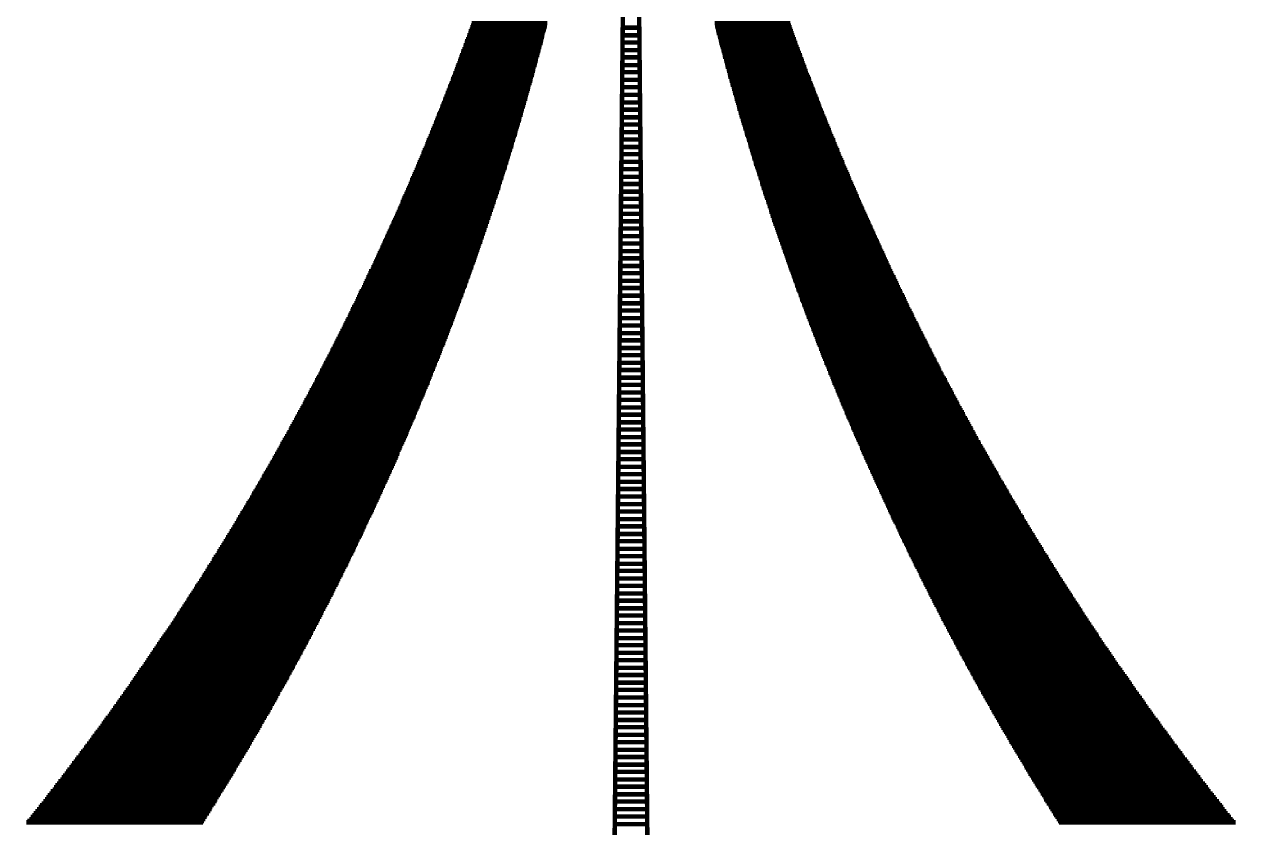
# Model space of a CAD drawing. Extents: x 489 to 720, y 1028 to 1176.
# Drawn here: x 552.841 to 555.904, y 1091.482 to 1093.509 of the extents above; entities that cross this region are included whole.
import ezdxf

# ---------------------------------------------------------------- set-up
doc = ezdxf.new("R2010")
doc.units = 0
doc.header["$MEASUREMENT"] = 0
doc.layers.add('1202', color=7, linetype='Continuous')

msp = doc.modelspace()

# ---------------------------------------------------------------- linework, layer by layer
at = {"layer": '1202', "color": 7, "linetype": 'Continuous', "ltscale": 0.045455, "const_width": 0.0112}
for points in [[(554.172, 1075.5218), (554.372, 1095.5332)], [(554.5732, 1075.5218), (554.3732, 1095.5332)], [(553.9709, 1093.5116), (554.1618, 1093.5116)], [(554.5834, 1093.5116), (554.7743, 1093.5116)], [(553.9595, 1093.4809), (554.1538, 1093.4809)], [(553.9618, 1093.4866), (554.155, 1093.4866)], [(553.9629, 1093.4912), (554.1561, 1093.4912)], [(553.9652, 1093.4957), (554.1584, 1093.4957)], [(553.9675, 1093.5014), (554.1595, 1093.5014)], [(553.9686, 1093.5059), (554.1607, 1093.5059)], [(554.3516, 1093.5003), (554.3936, 1093.5003)], [(554.3516, 1093.4809), (554.3936, 1093.4809)], [(554.5845, 1093.5059), (554.7766, 1093.5059)], [(554.5857, 1093.5014), (554.7777, 1093.5014)], [(554.5868, 1093.4957), (554.78, 1093.4957)], [(554.5879, 1093.4912), (554.7811, 1093.4912)], [(554.5891, 1093.4866), (554.7834, 1093.4866)], [(554.5913, 1093.4809), (554.7845, 1093.4809)], [(553.9493, 1093.4514), (554.1459, 1093.4514)], [(553.9504, 1093.4559), (554.147, 1093.4559)], [(553.9527, 1093.4616), (554.1493, 1093.4616)], [(553.9538, 1093.4662), (554.1504, 1093.4662)], [(553.9561, 1093.4707), (554.1516, 1093.4707)], [(553.9584, 1093.4764), (554.1527, 1093.4764)], [(554.3516, 1093.4628), (554.3936, 1093.4628)], [(554.5925, 1093.4764), (554.7868, 1093.4764)], [(554.5936, 1093.4707), (554.7891, 1093.4707)], [(554.5947, 1093.4662), (554.7902, 1093.4662)], [(554.5959, 1093.4616), (554.7925, 1093.4616)], [(554.597, 1093.4559), (554.7936, 1093.4559)], [(554.5993, 1093.4514), (554.7959, 1093.4514)], [(553.9379, 1093.4207), (554.1379, 1093.4207)], [(553.9391, 1093.4264), (554.1391, 1093.4264)], [(553.9413, 1093.4309), (554.1413, 1093.4309)], [(553.9436, 1093.4366), (554.1425, 1093.4366)], [(553.9447, 1093.4412), (554.1436, 1093.4412)], [(553.947, 1093.4457), (554.1447, 1093.4457)], [(554.3504, 1093.4253), (554.3936, 1093.4253)], [(554.3516, 1093.4434), (554.3936, 1093.4434)], [(554.6004, 1093.4457), (554.7982, 1093.4457)], [(554.6016, 1093.4412), (554.7993, 1093.4412)], [(554.6027, 1093.4366), (554.8016, 1093.4366)], [(554.6038, 1093.4309), (554.8038, 1093.4309)], [(554.605, 1093.4264), (554.805, 1093.4264)], [(554.6072, 1093.4207), (554.8072, 1093.4207)], [(553.9266, 1093.3912), (554.13, 1093.3912)], [(553.9288, 1093.3957), (554.1311, 1093.3957)], [(553.93, 1093.4014), (554.1322, 1093.4014)], [(553.9322, 1093.4059), (554.1345, 1093.4059)], [(553.9345, 1093.4105), (554.1357, 1093.4105)], [(553.9357, 1093.4162), (554.1368, 1093.4162)], [(554.3504, 1093.4059), (554.3947, 1093.4059)], [(554.6084, 1093.4162), (554.8095, 1093.4162)], [(554.6095, 1093.4105), (554.8107, 1093.4105)], [(554.6107, 1093.4059), (554.8129, 1093.4059)], [(554.6118, 1093.4014), (554.8152, 1093.4014)], [(554.6141, 1093.3957), (554.8163, 1093.3957)], [(554.6152, 1093.3912), (554.8186, 1093.3912)], [(553.9152, 1093.3605), (554.122, 1093.3605)], [(553.9175, 1093.3662), (554.1232, 1093.3662)], [(553.9186, 1093.3707), (554.1243, 1093.3707)], [(553.9209, 1093.3764), (554.1254, 1093.3764)], [(553.9232, 1093.3809), (554.1277, 1093.3809)], [(553.9243, 1093.3855), (554.1288, 1093.3855)], [(554.3504, 1093.3878), (554.3947, 1093.3878)], [(554.3504, 1093.3684), (554.3947, 1093.3684)], [(554.6163, 1093.3855), (554.8197, 1093.3855)], [(554.6175, 1093.3809), (554.822, 1093.3809)], [(554.6186, 1093.3764), (554.8243, 1093.3764)], [(554.6209, 1093.3707), (554.8266, 1093.3707)], [(554.622, 1093.3662), (554.8277, 1093.3662)], [(554.6232, 1093.3605), (554.83, 1093.3605)], [(553.9038, 1093.3309), (554.1129, 1093.3309)], [(553.905, 1093.3355), (554.1141, 1093.3355)], [(553.9072, 1093.3412), (554.1163, 1093.3412)], [(553.9095, 1093.3457), (554.1175, 1093.3457)], [(553.9107, 1093.3514), (554.1186, 1093.3514)], [(553.9129, 1093.3559), (554.1197, 1093.3559)], [(554.3504, 1093.3503), (554.3947, 1093.3503)], [(554.3504, 1093.3309), (554.3947, 1093.3309)], [(554.6243, 1093.3559), (554.8322, 1093.3559)], [(554.6266, 1093.3514), (554.8334, 1093.3514)], [(554.6277, 1093.3457), (554.8357, 1093.3457)], [(554.6288, 1093.3412), (554.8379, 1093.3412)], [(554.63, 1093.3355), (554.8391, 1093.3355)], [(554.6322, 1093.3309), (554.8413, 1093.3309)], [(553.8913, 1093.3014), (554.105, 1093.3014)], [(553.8936, 1093.3059), (554.1061, 1093.3059)], [(553.8959, 1093.3105), (554.1072, 1093.3105)], [(553.8982, 1093.3162), (554.1084, 1093.3162)], [(553.8993, 1093.3207), (554.1107, 1093.3207)], [(553.9016, 1093.3264), (554.1118, 1093.3264)], [(554.3493, 1093.3116), (554.3947, 1093.3116)], [(554.6334, 1093.3264), (554.8436, 1093.3264)], [(554.6345, 1093.3207), (554.8459, 1093.3207)], [(554.6357, 1093.3162), (554.847, 1093.3162)], [(554.6379, 1093.3105), (554.8493, 1093.3105)], [(554.6391, 1093.3059), (554.8516, 1093.3059)], [(554.6402, 1093.3014), (554.8527, 1093.3014)], [(553.88, 1093.2707), (554.0959, 1093.2707)], [(553.8822, 1093.2764), (554.097, 1093.2764)], [(553.8834, 1093.2809), (554.0993, 1093.2809)], [(553.8857, 1093.2855), (554.1004, 1093.2855)], [(553.8879, 1093.2912), (554.1016, 1093.2912)], [(553.8902, 1093.2957), (554.1027, 1093.2957)], [(554.3493, 1093.2934), (554.3959, 1093.2934)], [(554.3493, 1093.2741), (554.3959, 1093.2741)], [(554.6413, 1093.2957), (554.855, 1093.2957)], [(554.6436, 1093.2912), (554.8572, 1093.2912)], [(554.6447, 1093.2855), (554.8595, 1093.2855)], [(554.6459, 1093.2809), (554.8607, 1093.2809)], [(554.647, 1093.2764), (554.8629, 1093.2764)], [(554.6493, 1093.2707), (554.8652, 1093.2707)], [(553.8675, 1093.2412), (554.0868, 1093.2412)], [(553.8697, 1093.2457), (554.0879, 1093.2457)], [(553.872, 1093.2514), (554.0902, 1093.2514)], [(553.8743, 1093.2559), (554.0913, 1093.2559)], [(553.8754, 1093.2605), (554.0925, 1093.2605)], [(553.8777, 1093.2662), (554.0947, 1093.2662)], [(554.3493, 1093.2559), (554.3959, 1093.2559)], [(554.3493, 1093.2366), (554.3959, 1093.2366)], [(554.6504, 1093.2662), (554.8675, 1093.2662)], [(554.6516, 1093.2605), (554.8686, 1093.2605)], [(554.6538, 1093.2559), (554.8709, 1093.2559)], [(554.655, 1093.2514), (554.8732, 1093.2514)], [(554.6561, 1093.2457), (554.8754, 1093.2457)], [(554.6584, 1093.2412), (554.8777, 1093.2412)], [(553.8538, 1093.2059), (554.0766, 1093.2059)], [(553.855, 1093.2105), (554.0777, 1093.2105)], [(553.8572, 1093.2162), (554.08, 1093.2162)], [(553.8595, 1093.2207), (554.0811, 1093.2207)], [(553.8618, 1093.2264), (554.0822, 1093.2264)], [(553.8641, 1093.2309), (554.0845, 1093.2309)], [(553.8652, 1093.2355), (554.0857, 1093.2355)], [(554.3493, 1093.2184), (554.3959, 1093.2184)], [(554.6595, 1093.2355), (554.8788, 1093.2355)], [(554.6607, 1093.2309), (554.8811, 1093.2309)], [(554.6629, 1093.2264), (554.8834, 1093.2264)], [(554.6641, 1093.2207), (554.8857, 1093.2207)], [(554.6652, 1093.2162), (554.8879, 1093.2162)], [(554.6675, 1093.2105), (554.8891, 1093.2105)], [(554.6686, 1093.2059), (554.8913, 1093.2059)], [(553.8413, 1093.1753), (554.0675, 1093.1753)], [(553.8436, 1093.1809), (554.0686, 1093.1809)], [(553.8447, 1093.1855), (554.0697, 1093.1855)], [(553.847, 1093.1912), (554.072, 1093.1912)], [(553.8493, 1093.1957), (554.0732, 1093.1957)], [(553.8516, 1093.2003), (554.0754, 1093.2003)], [(554.3482, 1093.1991), (554.3959, 1093.1991)], [(554.3482, 1093.1809), (554.3959, 1093.1809)], [(554.6697, 1093.2003), (554.8936, 1093.2003)], [(554.672, 1093.1957), (554.8959, 1093.1957)], [(554.6732, 1093.1912), (554.8982, 1093.1912)], [(554.6743, 1093.1855), (554.8993, 1093.1855)], [(554.6766, 1093.1809), (554.9016, 1093.1809)], [(554.6777, 1093.1753), (554.9038, 1093.1753)], [(553.8288, 1093.1457), (554.0584, 1093.1457)], [(553.83, 1093.1503), (554.0595, 1093.1503)], [(553.8322, 1093.1559), (554.0607, 1093.1559)], [(553.8345, 1093.1605), (554.0629, 1093.1605)], [(553.8368, 1093.1662), (554.0641, 1093.1662)], [(553.8391, 1093.1707), (554.0652, 1093.1707)], [(554.3482, 1093.1616), (554.397, 1093.1616)], [(554.6788, 1093.1707), (554.9061, 1093.1707)], [(554.6811, 1093.1662), (554.9084, 1093.1662)], [(554.6822, 1093.1605), (554.9107, 1093.1605)], [(554.6834, 1093.1559), (554.9118, 1093.1559)], [(554.6857, 1093.1503), (554.9141, 1093.1503)], [(554.6868, 1093.1457), (554.9163, 1093.1457)], [(553.8152, 1093.1162), (554.0482, 1093.1162)], [(553.8175, 1093.1207), (554.0504, 1093.1207)], [(553.8197, 1093.1253), (554.0516, 1093.1253)], [(553.822, 1093.1309), (554.0527, 1093.1309)], [(553.8243, 1093.1355), (554.055, 1093.1355)], [(553.8266, 1093.1412), (554.0561, 1093.1412)], [(554.3482, 1093.1434), (554.397, 1093.1434)], [(554.3482, 1093.1241), (554.397, 1093.1241)], [(554.6891, 1093.1412), (554.9186, 1093.1412)], [(554.6902, 1093.1355), (554.9209, 1093.1355)], [(554.6913, 1093.1309), (554.9232, 1093.1309)], [(554.6936, 1093.1253), (554.9254, 1093.1253)], [(554.6947, 1093.1207), (554.9266, 1093.1207)], [(554.697, 1093.1162), (554.9288, 1093.1162)], [(553.8027, 1093.0855), (554.0391, 1093.0855)], [(553.805, 1093.0912), (554.0402, 1093.0912)], [(553.8072, 1093.0957), (554.0425, 1093.0957)], [(553.8095, 1093.1003), (554.0436, 1093.1003)], [(553.8118, 1093.1059), (554.0447, 1093.1059)], [(553.8141, 1093.1105), (554.047, 1093.1105)], [(554.347, 1093.0866), (554.397, 1093.0866)], [(554.3482, 1093.1059), (554.397, 1093.1059)], [(554.6982, 1093.1105), (554.9311, 1093.1105)], [(554.6993, 1093.1059), (554.9334, 1093.1059)], [(554.7016, 1093.1003), (554.9357, 1093.1003)], [(554.7027, 1093.0957), (554.9379, 1093.0957)], [(554.705, 1093.0912), (554.9402, 1093.0912)], [(554.7061, 1093.0855), (554.9425, 1093.0855)], [(553.7902, 1093.0559), (554.0288, 1093.0559)], [(553.7913, 1093.0605), (554.0311, 1093.0605)], [(553.7936, 1093.0662), (554.0322, 1093.0662)], [(553.7959, 1093.0707), (554.0334, 1093.0707)], [(553.7982, 1093.0753), (554.0357, 1093.0753)], [(553.8004, 1093.0809), (554.0368, 1093.0809)], [(554.347, 1093.0684), (554.397, 1093.0684)], [(554.7072, 1093.0809), (554.9447, 1093.0809)], [(554.7095, 1093.0753), (554.947, 1093.0753)], [(554.7107, 1093.0707), (554.9482, 1093.0707)], [(554.7129, 1093.0662), (554.9504, 1093.0662)], [(554.7141, 1093.0605), (554.9527, 1093.0605)], [(554.7163, 1093.0559), (554.955, 1093.0559)], [(553.7766, 1093.0253), (554.0186, 1093.0253)], [(553.7788, 1093.0309), (554.0209, 1093.0309)], [(553.7811, 1093.0355), (554.022, 1093.0355)], [(553.7834, 1093.0412), (554.0243, 1093.0412)], [(553.7857, 1093.0457), (554.0254, 1093.0457)], [(553.7879, 1093.0503), (554.0277, 1093.0503)], [(554.347, 1093.0491), (554.3982, 1093.0491)], [(554.347, 1093.0309), (554.3982, 1093.0309)], [(554.7175, 1093.0503), (554.9572, 1093.0503)], [(554.7197, 1093.0457), (554.9595, 1093.0457)], [(554.7209, 1093.0412), (554.9618, 1093.0412)], [(554.722, 1093.0355), (554.9641, 1093.0355)], [(554.7243, 1093.0309), (554.9663, 1093.0309)], [(554.7254, 1093.0253), (554.9686, 1093.0253)], [(553.7629, 1092.9957), (554.0084, 1092.9957)], [(553.7652, 1093.0003), (554.0107, 1093.0003)], [(553.7675, 1093.0059), (554.0118, 1093.0059)], [(553.7697, 1093.0105), (554.0141, 1093.0105)], [(553.772, 1093.015), (554.0152, 1093.015)], [(553.7743, 1093.0207), (554.0175, 1093.0207)], [(554.347, 1093.0116), (554.3982, 1093.0116)], [(554.347, 1092.9934), (554.3982, 1092.9934)], [(554.7277, 1093.0207), (554.9709, 1093.0207)], [(554.7288, 1093.015), (554.9732, 1093.015)], [(554.7311, 1093.0105), (554.9754, 1093.0105)], [(554.7322, 1093.0059), (554.9777, 1093.0059)], [(554.7345, 1093.0003), (554.98, 1093.0003)], [(554.7357, 1092.9957), (554.9822, 1092.9957)], [(553.747, 1092.9605), (553.997, 1092.9605)], [(553.7493, 1092.965), (553.9982, 1092.965)], [(553.7516, 1092.9707), (554.0004, 1092.9707)], [(553.7538, 1092.9753), (554.0016, 1092.9753)], [(553.7561, 1092.9809), (554.0038, 1092.9809)], [(553.7584, 1092.9855), (554.005, 1092.9855)], [(553.7607, 1092.99), (554.0072, 1092.99)], [(554.3459, 1092.9741), (554.3982, 1092.9741)], [(554.7379, 1092.99), (554.9845, 1092.99)], [(554.7391, 1092.9855), (554.9868, 1092.9855)], [(554.7413, 1092.9809), (554.9891, 1092.9809)], [(554.7425, 1092.9753), (554.9913, 1092.9753)], [(554.7447, 1092.9707), (554.9936, 1092.9707)], [(554.7459, 1092.965), (554.9959, 1092.965)], [(554.7482, 1092.9605), (554.9982, 1092.9605)], [(553.7334, 1092.9309), (553.9868, 1092.9309)], [(553.7357, 1092.9355), (553.9879, 1092.9355)], [(553.7379, 1092.94), (553.9902, 1092.94)], [(553.7402, 1092.9457), (553.9913, 1092.9457)], [(553.7425, 1092.9503), (553.9936, 1092.9503)], [(553.7447, 1092.9559), (553.9947, 1092.9559)], [(554.3459, 1092.9559), (554.3982, 1092.9559)], [(554.3459, 1092.9366), (554.3993, 1092.9366)], [(554.7493, 1092.9559), (555.0004, 1092.9559)], [(554.7516, 1092.9503), (555.0027, 1092.9503)], [(554.7527, 1092.9457), (555.005, 1092.9457)], [(554.755, 1092.94), (555.0072, 1092.94)], [(554.7561, 1092.9355), (555.0095, 1092.9355)], [(554.7584, 1092.9309), (555.0118, 1092.9309)], [(553.7197, 1092.9003), (553.9754, 1092.9003)], [(553.722, 1092.9059), (553.9777, 1092.9059)], [(553.7243, 1092.9105), (553.98, 1092.9105)], [(553.7266, 1092.915), (553.9811, 1092.915)], [(553.7288, 1092.9207), (553.9834, 1092.9207)], [(553.7311, 1092.9253), (553.9845, 1092.9253)], [(554.3459, 1092.9184), (554.3993, 1092.9184)], [(554.3459, 1092.8991), (554.3993, 1092.8991)], [(554.7607, 1092.9253), (555.0141, 1092.9253)], [(554.7618, 1092.9207), (555.0163, 1092.9207)], [(554.7641, 1092.915), (555.0186, 1092.915)], [(554.7652, 1092.9105), (555.0209, 1092.9105)], [(554.7675, 1092.9059), (555.0232, 1092.9059)], [(554.7686, 1092.9003), (555.0254, 1092.9003)], [(553.705, 1092.8707), (553.9652, 1092.8707)], [(553.7072, 1092.8753), (553.9675, 1092.8753)], [(553.7095, 1092.8809), (553.9686, 1092.8809)], [(553.7118, 1092.8855), (553.9709, 1092.8855)], [(553.7152, 1092.89), (553.972, 1092.89)], [(553.7175, 1092.8957), (553.9743, 1092.8957)], [(554.3459, 1092.8809), (554.3993, 1092.8809)], [(554.7709, 1092.8957), (555.0277, 1092.8957)], [(554.772, 1092.89), (555.03, 1092.89)], [(554.7743, 1092.8855), (555.0322, 1092.8855)], [(554.7766, 1092.8809), (555.0345, 1092.8809)], [(554.7777, 1092.8753), (555.0368, 1092.8753)], [(554.78, 1092.8707), (555.0402, 1092.8707)], [(553.6913, 1092.84), (553.9538, 1092.84)], [(553.6936, 1092.8457), (553.9561, 1092.8457)], [(553.6959, 1092.8503), (553.9584, 1092.8503)], [(553.6982, 1092.8559), (553.9595, 1092.8559)], [(553.7004, 1092.8605), (553.9618, 1092.8605)], [(553.7027, 1092.865), (553.9629, 1092.865)], [(554.3447, 1092.8434), (554.3993, 1092.8434)], [(554.3459, 1092.8616), (554.3993, 1092.8616)], [(554.7811, 1092.865), (555.0425, 1092.865)], [(554.7834, 1092.8605), (555.0447, 1092.8605)], [(554.7857, 1092.8559), (555.047, 1092.8559)], [(554.7868, 1092.8503), (555.0493, 1092.8503)], [(554.7891, 1092.8457), (555.0516, 1092.8457)], [(554.7902, 1092.84), (555.0538, 1092.84)], [(553.6766, 1092.8105), (553.9436, 1092.8105)], [(553.6788, 1092.815), (553.9447, 1092.815)], [(553.6811, 1092.8207), (553.947, 1092.8207)], [(553.6834, 1092.8253), (553.9493, 1092.8253)], [(553.6857, 1092.8309), (553.9504, 1092.8309)], [(553.6879, 1092.8355), (553.9527, 1092.8355)], [(554.3447, 1092.8241), (554.4004, 1092.8241)], [(554.7925, 1092.8355), (555.0561, 1092.8355)], [(554.7947, 1092.8309), (555.0584, 1092.8309)], [(554.7959, 1092.8253), (555.0618, 1092.8253)], [(554.7982, 1092.8207), (555.0641, 1092.8207)], [(554.7993, 1092.815), (555.0663, 1092.815)], [(554.8016, 1092.8105), (555.0686, 1092.8105)], [(553.6618, 1092.7798), (553.9322, 1092.7798)], [(553.6641, 1092.7855), (553.9334, 1092.7855)], [(553.6663, 1092.79), (553.9357, 1092.79)], [(553.6686, 1092.7957), (553.9379, 1092.7957)], [(553.672, 1092.8003), (553.9391, 1092.8003)], [(553.6743, 1092.8048), (553.9413, 1092.8048)], [(554.3447, 1092.8048), (554.4004, 1092.8048)], [(554.3447, 1092.7866), (554.4004, 1092.7866)], [(554.8038, 1092.8048), (555.0709, 1092.8048)], [(554.805, 1092.8003), (555.0732, 1092.8003)], [(554.8072, 1092.7957), (555.0754, 1092.7957)], [(554.8095, 1092.79), (555.0777, 1092.79)], [(554.8107, 1092.7855), (555.0811, 1092.7855)], [(554.8129, 1092.7798), (555.0834, 1092.7798)], [(553.6447, 1092.7457), (553.9186, 1092.7457)], [(553.647, 1092.7503), (553.9209, 1092.7503)], [(553.6493, 1092.7548), (553.9232, 1092.7548)], [(553.6516, 1092.7605), (553.9243, 1092.7605)], [(553.6538, 1092.765), (553.9266, 1092.765)], [(553.6572, 1092.7707), (553.9288, 1092.7707)], [(553.6595, 1092.7753), (553.93, 1092.7753)], [(554.3447, 1092.7673), (554.4004, 1092.7673)], [(554.3447, 1092.7491), (554.4004, 1092.7491)], [(554.8152, 1092.7753), (555.0857, 1092.7753)], [(554.8163, 1092.7707), (555.0879, 1092.7707)], [(554.8186, 1092.765), (555.0902, 1092.765)], [(554.8209, 1092.7605), (555.0925, 1092.7605)], [(554.822, 1092.7548), (555.0959, 1092.7548)], [(554.8243, 1092.7503), (555.0982, 1092.7503)], [(554.8266, 1092.7457), (555.1004, 1092.7457)], [(553.6322, 1092.7207), (553.9095, 1092.7207)], [(553.6345, 1092.7253), (553.9107, 1092.7253)], [(553.6368, 1092.7298), (553.9129, 1092.7298)], [(553.6391, 1092.7355), (553.9152, 1092.7355)], [(553.6425, 1092.74), (553.9163, 1092.74)], [(554.3436, 1092.7298), (554.4004, 1092.7298)], [(554.8277, 1092.74), (555.1027, 1092.74)], [(554.83, 1092.7355), (555.105, 1092.7355)], [(554.8322, 1092.7298), (555.1084, 1092.7298)], [(554.8334, 1092.7253), (555.1107, 1092.7253)], [(554.8357, 1092.7207), (555.1129, 1092.7207)], [(553.6141, 1092.6855), (553.8959, 1092.6855)], [(553.6163, 1092.69), (553.897, 1092.69)], [(553.6197, 1092.6957), (553.8993, 1092.6957)], [(553.622, 1092.7003), (553.9016, 1092.7003)], [(553.6243, 1092.7048), (553.9038, 1092.7048)], [(553.6266, 1092.7105), (553.905, 1092.7105)], [(553.6288, 1092.715), (553.9072, 1092.715)], [(554.3436, 1092.7116), (554.4016, 1092.7116)], [(554.3436, 1092.6923), (554.4016, 1092.6923)], [(554.8379, 1092.715), (555.1152, 1092.715)], [(554.8391, 1092.7105), (555.1186, 1092.7105)], [(554.8413, 1092.7048), (555.1209, 1092.7048)], [(554.8436, 1092.7003), (555.1232, 1092.7003)], [(554.8459, 1092.6957), (555.1254, 1092.6957)], [(554.847, 1092.69), (555.1277, 1092.69)], [(554.8493, 1092.6855), (555.1311, 1092.6855)], [(553.5982, 1092.6548), (553.8834, 1092.6548)], [(553.6016, 1092.6605), (553.8857, 1092.6605)], [(553.6038, 1092.665), (553.8879, 1092.665)], [(553.6061, 1092.6707), (553.8902, 1092.6707)], [(553.6095, 1092.6753), (553.8913, 1092.6753)], [(553.6118, 1092.6798), (553.8936, 1092.6798)], [(554.3436, 1092.6741), (554.4016, 1092.6741)], [(554.3436, 1092.6548), (554.4016, 1092.6548)], [(554.8516, 1092.6798), (555.1334, 1092.6798)], [(554.8527, 1092.6753), (555.1357, 1092.6753)], [(554.855, 1092.6707), (555.1379, 1092.6707)], [(554.8572, 1092.665), (555.1413, 1092.665)], [(554.8595, 1092.6605), (555.1436, 1092.6605)], [(554.8607, 1092.6548), (555.1459, 1092.6548)], [(553.5834, 1092.6253), (553.872, 1092.6253)], [(553.5857, 1092.6298), (553.8732, 1092.6298)], [(553.5879, 1092.6355), (553.8754, 1092.6355)], [(553.5913, 1092.64), (553.8777, 1092.64)], [(553.5936, 1092.6457), (553.88, 1092.6457)], [(553.5959, 1092.6503), (553.8822, 1092.6503)], [(554.3436, 1092.6366), (554.4016, 1092.6366)], [(554.8629, 1092.6503), (555.1493, 1092.6503)], [(554.8652, 1092.6457), (555.1516, 1092.6457)], [(554.8675, 1092.64), (555.1538, 1092.64)], [(554.8697, 1092.6355), (555.1561, 1092.6355)], [(554.8709, 1092.6298), (555.1595, 1092.6298)], [(554.8732, 1092.6253), (555.1618, 1092.6253)], [(553.5675, 1092.5946), (553.8595, 1092.5946)], [(553.5697, 1092.6003), (553.8618, 1092.6003)], [(553.5732, 1092.6048), (553.8641, 1092.6048)], [(553.5754, 1092.6105), (553.8652, 1092.6105)], [(553.5777, 1092.615), (553.8675, 1092.615)], [(553.58, 1092.6196), (553.8697, 1092.6196)], [(554.3425, 1092.6173), (554.4016, 1092.6173)], [(554.3425, 1092.5991), (554.4027, 1092.5991)], [(554.8754, 1092.6196), (555.1641, 1092.6196)], [(554.8777, 1092.615), (555.1675, 1092.615)], [(554.8788, 1092.6105), (555.1697, 1092.6105)], [(554.8811, 1092.6048), (555.172, 1092.6048)], [(554.8834, 1092.6003), (555.1754, 1092.6003)], [(554.8857, 1092.5946), (555.1777, 1092.5946)], [(553.5516, 1092.565), (553.847, 1092.565)], [(553.5538, 1092.5696), (553.8493, 1092.5696)], [(553.5572, 1092.5753), (553.8516, 1092.5753)], [(553.5595, 1092.5798), (553.8538, 1092.5798)], [(553.5618, 1092.5855), (553.855, 1092.5855)], [(553.5652, 1092.59), (553.8572, 1092.59)], [(554.3425, 1092.5798), (554.4027, 1092.5798)], [(554.8879, 1092.59), (555.18, 1092.59)], [(554.8891, 1092.5855), (555.1834, 1092.5855)], [(554.8913, 1092.5798), (555.1857, 1092.5798)], [(554.8936, 1092.5753), (555.1879, 1092.5753)], [(554.8959, 1092.5696), (555.1913, 1092.5696)], [(554.8982, 1092.565), (555.1936, 1092.565)], [(553.5357, 1092.5355), (553.8345, 1092.5355)], [(553.5379, 1092.54), (553.8368, 1092.54)], [(553.5402, 1092.5446), (553.8391, 1092.5446)], [(553.5436, 1092.5503), (553.8413, 1092.5503)], [(553.5459, 1092.5548), (553.8425, 1092.5548)], [(553.5482, 1092.5605), (553.8447, 1092.5605)], [(554.3425, 1092.5616), (554.4027, 1092.5616)], [(554.3425, 1092.5423), (554.4027, 1092.5423)], [(554.8993, 1092.5605), (555.1959, 1092.5605)], [(554.9016, 1092.5548), (555.1993, 1092.5548)], [(554.9038, 1092.5503), (555.2016, 1092.5503)], [(554.9061, 1092.5446), (555.2038, 1092.5446)], [(554.9084, 1092.54), (555.2072, 1092.54)], [(554.9107, 1092.5355), (555.2095, 1092.5355)], [(553.5186, 1092.5048), (553.822, 1092.5048)], [(553.522, 1092.5105), (553.8243, 1092.5105)], [(553.5243, 1092.515), (553.8266, 1092.515)], [(553.5266, 1092.5196), (553.8288, 1092.5196)], [(553.53, 1092.5253), (553.83, 1092.5253)], [(553.5322, 1092.5298), (553.8322, 1092.5298)], [(554.3413, 1092.5048), (554.4027, 1092.5048)], [(554.3425, 1092.5241), (554.4027, 1092.5241)], [(554.9118, 1092.5298), (555.2129, 1092.5298)], [(554.9141, 1092.5253), (555.2152, 1092.5253)], [(554.9163, 1092.5196), (555.2175, 1092.5196)], [(554.9186, 1092.515), (555.2209, 1092.515)], [(554.9209, 1092.5105), (555.2232, 1092.5105)], [(554.9232, 1092.5048), (555.2266, 1092.5048)], [(553.5027, 1092.4753), (553.8095, 1092.4753)], [(553.505, 1092.4798), (553.8118, 1092.4798)], [(553.5084, 1092.4855), (553.8129, 1092.4855)], [(553.5107, 1092.49), (553.8152, 1092.49)], [(553.5129, 1092.4946), (553.8175, 1092.4946)], [(553.5163, 1092.5003), (553.8197, 1092.5003)], [(554.3413, 1092.4866), (554.4038, 1092.4866)], [(554.9254, 1092.5003), (555.2288, 1092.5003)], [(554.9277, 1092.4946), (555.2311, 1092.4946)], [(554.9288, 1092.49), (555.2345, 1092.49)], [(554.9311, 1092.4855), (555.2368, 1092.4855)], [(554.9334, 1092.4798), (555.2402, 1092.4798)], [(554.9357, 1092.4753), (555.2425, 1092.4753)], [(553.4834, 1092.44), (553.7936, 1092.44)], [(553.4857, 1092.4446), (553.7959, 1092.4446)], [(553.4879, 1092.4503), (553.7982, 1092.4503)], [(553.4913, 1092.4548), (553.8004, 1092.4548)], [(553.4936, 1092.4605), (553.8027, 1092.4605)], [(553.497, 1092.465), (553.805, 1092.465)], [(553.4993, 1092.4696), (553.8072, 1092.4696)], [(554.3413, 1092.4673), (554.4038, 1092.4673)], [(554.3413, 1092.4491), (554.4038, 1092.4491)], [(554.9379, 1092.4696), (555.2447, 1092.4696)], [(554.9402, 1092.465), (555.2482, 1092.465)], [(554.9425, 1092.4605), (555.2504, 1092.4605)], [(554.9447, 1092.4548), (555.2538, 1092.4548)], [(554.947, 1092.4503), (555.2561, 1092.4503)], [(554.9493, 1092.4446), (555.2595, 1092.4446)], [(554.9504, 1092.44), (555.2618, 1092.44)], [(553.4663, 1092.4093), (553.7811, 1092.4093)], [(553.4686, 1092.415), (553.7834, 1092.415)], [(553.472, 1092.4196), (553.7857, 1092.4196)], [(553.4743, 1092.4253), (553.7879, 1092.4253)], [(553.4777, 1092.4298), (553.7891, 1092.4298)], [(553.48, 1092.4355), (553.7913, 1092.4355)], [(554.3413, 1092.4298), (554.4038, 1092.4298)], [(554.3413, 1092.4116), (554.4038, 1092.4116)], [(554.9527, 1092.4355), (555.2652, 1092.4355)], [(554.955, 1092.4298), (555.2675, 1092.4298)], [(554.9572, 1092.4253), (555.2709, 1092.4253)], [(554.9595, 1092.4196), (555.2732, 1092.4196)], [(554.9618, 1092.415), (555.2766, 1092.415)], [(554.9641, 1092.4093), (555.2788, 1092.4093)], [(553.4493, 1092.3798), (553.7675, 1092.3798)], [(553.4516, 1092.3843), (553.7697, 1092.3843)], [(553.455, 1092.39), (553.772, 1092.39)], [(553.4572, 1092.3946), (553.7743, 1092.3946)], [(553.4607, 1092.4003), (553.7766, 1092.4003)], [(553.4629, 1092.4048), (553.7788, 1092.4048)], [(554.3402, 1092.3923), (554.4038, 1092.3923)], [(554.9663, 1092.4048), (555.2822, 1092.4048)], [(554.9686, 1092.4003), (555.2845, 1092.4003)], [(554.9709, 1092.3946), (555.2879, 1092.3946)], [(554.9732, 1092.39), (555.2902, 1092.39)], [(554.9754, 1092.3843), (555.2936, 1092.3843)], [(554.9777, 1092.3798), (555.2959, 1092.3798)], [(553.4311, 1092.3503), (553.7538, 1092.3503)], [(553.4345, 1092.3548), (553.7561, 1092.3548)], [(553.4368, 1092.3593), (553.7584, 1092.3593)], [(553.4402, 1092.365), (553.7607, 1092.365)], [(553.4425, 1092.3696), (553.7629, 1092.3696)], [(553.4459, 1092.3753), (553.7652, 1092.3753)], [(554.3402, 1092.3741), (554.405, 1092.3741)], [(554.3402, 1092.3548), (554.405, 1092.3548)], [(554.98, 1092.3753), (555.2993, 1092.3753)], [(554.9822, 1092.3696), (555.3016, 1092.3696)], [(554.9845, 1092.365), (555.305, 1092.365)], [(554.9868, 1092.3593), (555.3072, 1092.3593)], [(554.9891, 1092.3548), (555.3107, 1092.3548)], [(554.9913, 1092.3503), (555.3141, 1092.3503)], [(553.4141, 1092.3196), (553.7402, 1092.3196)], [(553.4163, 1092.3253), (553.7425, 1092.3253)], [(553.4197, 1092.3298), (553.7447, 1092.3298)], [(553.4232, 1092.3343), (553.747, 1092.3343)], [(553.4254, 1092.34), (553.7493, 1092.34)], [(553.4288, 1092.3446), (553.7516, 1092.3446)], [(554.3402, 1092.3366), (554.405, 1092.3366)], [(554.3402, 1092.3173), (554.405, 1092.3173)], [(554.9936, 1092.3446), (555.3163, 1092.3446)], [(554.9959, 1092.34), (555.3197, 1092.34)], [(554.9982, 1092.3343), (555.322, 1092.3343)], [(555.0004, 1092.3298), (555.3254, 1092.3298)], [(555.0027, 1092.3253), (555.3277, 1092.3253)], [(555.005, 1092.3196), (555.3311, 1092.3196)], [(553.3959, 1092.29), (553.7266, 1092.29)], [(553.3993, 1092.2946), (553.7288, 1092.2946)], [(553.4016, 1092.3003), (553.7311, 1092.3003)], [(553.405, 1092.3048), (553.7334, 1092.3048)], [(553.4084, 1092.3093), (553.7357, 1092.3093)], [(553.4107, 1092.315), (553.7379, 1092.315)], [(554.3402, 1092.298), (554.405, 1092.298)], [(555.0072, 1092.315), (555.3345, 1092.315)], [(555.0095, 1092.3093), (555.3368, 1092.3093)], [(555.0118, 1092.3048), (555.3402, 1092.3048)], [(555.0141, 1092.3003), (555.3425, 1092.3003)], [(555.0163, 1092.2946), (555.3459, 1092.2946)], [(555.0186, 1092.29), (555.3493, 1092.29)], [(553.3777, 1092.2593), (553.7118, 1092.2593)], [(553.3811, 1092.265), (553.7141, 1092.265)], [(553.3845, 1092.2696), (553.7175, 1092.2696)], [(553.3868, 1092.2753), (553.7197, 1092.2753)], [(553.3902, 1092.2798), (553.722, 1092.2798)], [(553.3936, 1092.2843), (553.7243, 1092.2843)], [(554.3391, 1092.2798), (554.405, 1092.2798)], [(554.3391, 1092.2605), (554.4061, 1092.2605)], [(555.0209, 1092.2843), (555.3516, 1092.2843)], [(555.0232, 1092.2798), (555.355, 1092.2798)], [(555.0254, 1092.2753), (555.3572, 1092.2753)], [(555.0277, 1092.2696), (555.3607, 1092.2696)], [(555.03, 1092.265), (555.3641, 1092.265)], [(555.0322, 1092.2593), (555.3663, 1092.2593)], [(553.3595, 1092.2298), (553.6982, 1092.2298)], [(553.3629, 1092.2343), (553.7004, 1092.2343)], [(553.3663, 1092.24), (553.7027, 1092.24)], [(553.3686, 1092.2446), (553.705, 1092.2446)], [(553.372, 1092.2503), (553.7072, 1092.2503)], [(553.3754, 1092.2548), (553.7095, 1092.2548)], [(554.3391, 1092.2423), (554.4061, 1092.2423)], [(555.0345, 1092.2548), (555.3697, 1092.2548)], [(555.0379, 1092.2503), (555.3732, 1092.2503)], [(555.0402, 1092.2446), (555.3754, 1092.2446)], [(555.0425, 1092.24), (555.3788, 1092.24)], [(555.0447, 1092.2343), (555.3822, 1092.2343)], [(555.047, 1092.2298), (555.3845, 1092.2298)], [(553.3391, 1092.1946), (553.6811, 1092.1946)], [(553.3413, 1092.1991), (553.6834, 1092.1991)], [(553.3447, 1092.2048), (553.6857, 1092.2048)], [(553.3482, 1092.2093), (553.6879, 1092.2093)], [(553.3504, 1092.215), (553.6913, 1092.215)], [(553.3538, 1092.2196), (553.6936, 1092.2196)], [(553.3572, 1092.2241), (553.6959, 1092.2241)], [(554.3391, 1092.223), (554.4061, 1092.223)], [(554.3391, 1092.2048), (554.4061, 1092.2048)], [(555.0493, 1092.2241), (555.3879, 1092.2241)], [(555.0516, 1092.2196), (555.3913, 1092.2196)], [(555.0538, 1092.215), (555.3936, 1092.215)], [(555.0561, 1092.2093), (555.397, 1092.2093)], [(555.0584, 1092.2048), (555.4004, 1092.2048)], [(555.0618, 1092.1991), (555.4027, 1092.1991)], [(555.0641, 1092.1946), (555.4061, 1092.1946)], [(553.3197, 1092.165), (553.6663, 1092.165)], [(553.3232, 1092.1696), (553.6686, 1092.1696)], [(553.3266, 1092.1741), (553.672, 1092.1741)], [(553.3288, 1092.1798), (553.6743, 1092.1798)], [(553.3322, 1092.1843), (553.6766, 1092.1843)], [(553.3357, 1092.19), (553.6788, 1092.19)], [(554.3379, 1092.1673), (554.4061, 1092.1673)], [(554.3391, 1092.1855), (554.4061, 1092.1855)], [(555.0663, 1092.19), (555.4095, 1092.19)], [(555.0686, 1092.1843), (555.4129, 1092.1843)], [(555.0709, 1092.1798), (555.4152, 1092.1798)], [(555.0732, 1092.1741), (555.4186, 1092.1741)], [(555.0754, 1092.1696), (555.422, 1092.1696)], [(555.0788, 1092.165), (555.4254, 1092.165)], [(553.3016, 1092.1343), (553.6516, 1092.1343)], [(553.3038, 1092.14), (553.6538, 1092.14)], [(553.3072, 1092.1446), (553.6572, 1092.1446)], [(553.3107, 1092.1491), (553.6595, 1092.1491)], [(553.3141, 1092.1548), (553.6618, 1092.1548)], [(553.3163, 1092.1593), (553.6641, 1092.1593)], [(554.3379, 1092.148), (554.4072, 1092.148)], [(555.0811, 1092.1593), (555.4277, 1092.1593)], [(555.0834, 1092.1548), (555.4311, 1092.1548)], [(555.0857, 1092.1491), (555.4345, 1092.1491)], [(555.0879, 1092.1446), (555.4379, 1092.1446)], [(555.0902, 1092.14), (555.4402, 1092.14)], [(555.0936, 1092.1343), (555.4436, 1092.1343)], [(553.2822, 1092.1048), (553.6368, 1092.1048)], [(553.2857, 1092.1093), (553.6391, 1092.1093)], [(553.2891, 1092.115), (553.6413, 1092.115)], [(553.2913, 1092.1196), (553.6447, 1092.1196)], [(553.2947, 1092.1241), (553.647, 1092.1241)], [(553.2982, 1092.1298), (553.6493, 1092.1298)], [(554.3379, 1092.1298), (554.4072, 1092.1298)], [(554.3379, 1092.1105), (554.4072, 1092.1105)], [(555.0959, 1092.1298), (555.447, 1092.1298)], [(555.0982, 1092.1241), (555.4504, 1092.1241)], [(555.1004, 1092.1196), (555.4527, 1092.1196)], [(555.1027, 1092.115), (555.4561, 1092.115)], [(555.105, 1092.1093), (555.4595, 1092.1093)], [(555.1084, 1092.1048), (555.4629, 1092.1048)], [(553.2629, 1092.0741), (553.622, 1092.0741)], [(553.2663, 1092.0798), (553.6243, 1092.0798)], [(553.2697, 1092.0843), (553.6266, 1092.0843)], [(553.272, 1092.09), (553.6288, 1092.09)], [(553.2754, 1092.0946), (553.6322, 1092.0946)], [(553.2788, 1092.0991), (553.6345, 1092.0991)], [(554.3379, 1092.0923), (554.4072, 1092.0923)], [(554.3379, 1092.073), (554.4072, 1092.073)], [(555.1107, 1092.0991), (555.4663, 1092.0991)], [(555.1129, 1092.0946), (555.4686, 1092.0946)], [(555.1152, 1092.09), (555.472, 1092.09)], [(555.1186, 1092.0843), (555.4754, 1092.0843)], [(555.1209, 1092.0798), (555.4788, 1092.0798)], [(555.1232, 1092.0741), (555.4822, 1092.0741)], [(553.2436, 1092.0446), (553.6061, 1092.0446)], [(553.247, 1092.0491), (553.6095, 1092.0491)], [(553.2504, 1092.0548), (553.6118, 1092.0548)], [(553.2527, 1092.0593), (553.6141, 1092.0593)], [(553.2561, 1092.065), (553.6163, 1092.065)], [(553.2595, 1092.0696), (553.6197, 1092.0696)], [(554.3368, 1092.0548), (554.4072, 1092.0548)], [(555.1254, 1092.0696), (555.4857, 1092.0696)], [(555.1277, 1092.065), (555.4879, 1092.065)], [(555.1311, 1092.0593), (555.4913, 1092.0593)], [(555.1334, 1092.0548), (555.4947, 1092.0548)], [(555.1357, 1092.0491), (555.4982, 1092.0491)], [(555.1379, 1092.0446), (555.5016, 1092.0446)], [(553.2243, 1092.0139), (553.5913, 1092.0139)], [(553.2266, 1092.0196), (553.5936, 1092.0196)], [(553.23, 1092.0241), (553.5959, 1092.0241)], [(553.2334, 1092.0298), (553.5982, 1092.0298)], [(553.2368, 1092.0343), (553.6016, 1092.0343)], [(553.2402, 1092.04), (553.6038, 1092.04)], [(554.3368, 1092.0355), (554.4084, 1092.0355)], [(554.3368, 1092.0173), (554.4084, 1092.0173)], [(555.1413, 1092.04), (555.505, 1092.04)], [(555.1436, 1092.0343), (555.5084, 1092.0343)], [(555.1459, 1092.0298), (555.5118, 1092.0298)], [(555.1493, 1092.0241), (555.5141, 1092.0241)], [(555.1516, 1092.0196), (555.5175, 1092.0196)], [(555.1538, 1092.0139), (555.5209, 1092.0139)], [(553.2038, 1091.9843), (553.5754, 1091.9843)], [(553.2072, 1091.9889), (553.5777, 1091.9889)], [(553.2107, 1091.9946), (553.58, 1091.9946)], [(553.2141, 1091.9991), (553.5834, 1091.9991)], [(553.2175, 1092.0048), (553.5857, 1092.0048)], [(553.2209, 1092.0093), (553.5879, 1092.0093)], [(554.3368, 1091.998), (554.4084, 1091.998)], [(555.1561, 1092.0093), (555.5243, 1092.0093)], [(555.1595, 1092.0048), (555.5277, 1092.0048)], [(555.1618, 1091.9991), (555.5311, 1091.9991)], [(555.1641, 1091.9946), (555.5345, 1091.9946)], [(555.1675, 1091.9889), (555.5379, 1091.9889)], [(555.1697, 1091.9843), (555.5413, 1091.9843)], [(553.1834, 1091.9548), (553.5595, 1091.9548)], [(553.1868, 1091.9593), (553.5618, 1091.9593)], [(553.1902, 1091.9639), (553.5652, 1091.9639)], [(553.1936, 1091.9696), (553.5675, 1091.9696)], [(553.197, 1091.9741), (553.5697, 1091.9741)], [(553.2004, 1091.9798), (553.572, 1091.9798)], [(554.3368, 1091.9798), (554.4084, 1091.9798)], [(554.3368, 1091.9605), (554.4084, 1091.9605)], [(555.172, 1091.9798), (555.5447, 1091.9798)], [(555.1754, 1091.9741), (555.5482, 1091.9741)], [(555.1777, 1091.9696), (555.5516, 1091.9696)], [(555.18, 1091.9639), (555.5538, 1091.9639)], [(555.1834, 1091.9593), (555.5572, 1091.9593)], [(555.1857, 1091.9548), (555.5607, 1091.9548)], [(553.1595, 1091.9196), (553.5402, 1091.9196)], [(553.1629, 1091.9241), (553.5436, 1091.9241)], [(553.1663, 1091.9298), (553.5459, 1091.9298)], [(553.1697, 1091.9343), (553.5482, 1091.9343)], [(553.1732, 1091.9389), (553.5516, 1091.9389)], [(553.1766, 1091.9446), (553.5538, 1091.9446)], [(553.18, 1091.9491), (553.5572, 1091.9491)], [(554.3357, 1091.9423), (554.4084, 1091.9423)], [(554.3357, 1091.923), (554.4095, 1091.923)], [(555.1879, 1091.9491), (555.5641, 1091.9491)], [(555.1913, 1091.9446), (555.5675, 1091.9446)], [(555.1936, 1091.9389), (555.5709, 1091.9389)], [(555.1959, 1091.9343), (555.5743, 1091.9343)], [(555.1993, 1091.9298), (555.5777, 1091.9298)], [(555.2016, 1091.9241), (555.5811, 1091.9241)], [(555.2038, 1091.9196), (555.5845, 1091.9196)], [(553.1391, 1091.8889), (553.5243, 1091.8889)], [(553.1425, 1091.8946), (553.5266, 1091.8946)], [(553.1459, 1091.8991), (553.53, 1091.8991)], [(553.1493, 1091.9048), (553.5322, 1091.9048)], [(553.1527, 1091.9093), (553.5357, 1091.9093)], [(553.1561, 1091.9139), (553.5379, 1091.9139)], [(554.3357, 1091.9048), (554.4095, 1091.9048)], [(555.2072, 1091.9139), (555.5879, 1091.9139)], [(555.2095, 1091.9093), (555.5913, 1091.9093)], [(555.2129, 1091.9048), (555.5947, 1091.9048)], [(555.2152, 1091.8991), (555.5982, 1091.8991)], [(555.2175, 1091.8946), (555.6016, 1091.8946)], [(555.2209, 1091.8889), (555.605, 1091.8889)], [(553.1186, 1091.8593), (553.5084, 1091.8593)], [(553.122, 1091.8639), (553.5107, 1091.8639)], [(553.1254, 1091.8696), (553.5129, 1091.8696)], [(553.1288, 1091.8741), (553.5163, 1091.8741)], [(553.1322, 1091.8798), (553.5186, 1091.8798)], [(553.1357, 1091.8843), (553.522, 1091.8843)], [(554.3357, 1091.8855), (554.4095, 1091.8855)], [(554.3357, 1091.8673), (554.4095, 1091.8673)], [(555.2232, 1091.8843), (555.6084, 1091.8843)], [(555.2266, 1091.8798), (555.6129, 1091.8798)], [(555.2288, 1091.8741), (555.6163, 1091.8741)], [(555.2311, 1091.8696), (555.6197, 1091.8696)], [(555.2345, 1091.8639), (555.6232, 1091.8639)], [(555.2368, 1091.8593), (555.6266, 1091.8593)], [(553.097, 1091.8298), (553.4913, 1091.8298)], [(553.1016, 1091.8343), (553.4936, 1091.8343)], [(553.105, 1091.8389), (553.497, 1091.8389)], [(553.1084, 1091.8446), (553.4993, 1091.8446)], [(553.1118, 1091.8491), (553.5027, 1091.8491)], [(553.1152, 1091.8548), (553.505, 1091.8548)], [(554.3345, 1091.8298), (554.4095, 1091.8298)], [(554.3357, 1091.848), (554.4095, 1091.848)], [(555.2402, 1091.8548), (555.63, 1091.8548)], [(555.2425, 1091.8491), (555.6334, 1091.8491)], [(555.2459, 1091.8446), (555.6368, 1091.8446)], [(555.2482, 1091.8389), (555.6402, 1091.8389)], [(555.2504, 1091.8343), (555.6436, 1091.8343)], [(555.2538, 1091.8298), (555.647, 1091.8298)], [(553.0766, 1091.7991), (553.4743, 1091.7991)], [(553.08, 1091.8037), (553.4777, 1091.8037)], [(553.0834, 1091.8093), (553.48, 1091.8093)], [(553.0868, 1091.8139), (553.4822, 1091.8139)], [(553.0902, 1091.8196), (553.4857, 1091.8196)], [(553.0936, 1091.8241), (553.4879, 1091.8241)], [(554.3345, 1091.8105), (554.4107, 1091.8105)], [(555.2561, 1091.8241), (555.6504, 1091.8241)], [(555.2595, 1091.8196), (555.655, 1091.8196)], [(555.2618, 1091.8139), (555.6584, 1091.8139)], [(555.2652, 1091.8093), (555.6618, 1091.8093)], [(555.2675, 1091.8037), (555.6652, 1091.8037)], [(555.2709, 1091.7991), (555.6686, 1091.7991)], [(553.055, 1091.7696), (553.4572, 1091.7696)], [(553.0584, 1091.7741), (553.4607, 1091.7741)], [(553.0618, 1091.7787), (553.4629, 1091.7787)], [(553.0652, 1091.7843), (553.4663, 1091.7843)], [(553.0686, 1091.7889), (553.4686, 1091.7889)], [(553.0732, 1091.7946), (553.472, 1091.7946)], [(554.3345, 1091.7912), (554.4107, 1091.7912)], [(554.3345, 1091.773), (554.4107, 1091.773)], [(555.2732, 1091.7946), (555.672, 1091.7946)], [(555.2766, 1091.7889), (555.6754, 1091.7889)], [(555.2788, 1091.7843), (555.6788, 1091.7843)], [(555.2822, 1091.7787), (555.6834, 1091.7787)], [(555.2845, 1091.7741), (555.6868, 1091.7741)], [(555.2879, 1091.7696), (555.6902, 1091.7696)], [(553.0334, 1091.7389), (553.4402, 1091.7389)], [(553.0368, 1091.7446), (553.4425, 1091.7446)], [(553.0402, 1091.7491), (553.4459, 1091.7491)], [(553.0436, 1091.7537), (553.4482, 1091.7537)], [(553.047, 1091.7593), (553.4516, 1091.7593)], [(553.0516, 1091.7639), (553.4538, 1091.7639)], [(554.3345, 1091.7537), (554.4107, 1091.7537)], [(554.3345, 1091.7355), (554.4107, 1091.7355)], [(555.2902, 1091.7639), (555.6936, 1091.7639)], [(555.2936, 1091.7593), (555.697, 1091.7593)], [(555.2959, 1091.7537), (555.7016, 1091.7537)], [(555.2993, 1091.7491), (555.705, 1091.7491)], [(555.3016, 1091.7446), (555.7084, 1091.7446)], [(555.305, 1091.7389), (555.7118, 1091.7389)], [(553.0107, 1091.7093), (553.422, 1091.7093)], [(553.0141, 1091.7139), (553.4254, 1091.7139)], [(553.0186, 1091.7196), (553.4288, 1091.7196)], [(553.022, 1091.7241), (553.4311, 1091.7241)], [(553.0254, 1091.7287), (553.4345, 1091.7287)], [(553.0288, 1091.7343), (553.4368, 1091.7343)], [(554.3334, 1091.7162), (554.4107, 1091.7162)], [(555.3072, 1091.7343), (555.7152, 1091.7343)], [(555.3107, 1091.7287), (555.7197, 1091.7287)], [(555.3141, 1091.7241), (555.7232, 1091.7241)], [(555.3163, 1091.7196), (555.7266, 1091.7196)], [(555.3197, 1091.7139), (555.73, 1091.7139)], [(555.322, 1091.7093), (555.7345, 1091.7093)], [(552.9845, 1091.6741), (553.4016, 1091.6741)], [(552.9891, 1091.6787), (553.405, 1091.6787)], [(552.9925, 1091.6843), (553.4084, 1091.6843)], [(552.9959, 1091.6889), (553.4107, 1091.6889)], [(552.9993, 1091.6946), (553.4141, 1091.6946)], [(553.0038, 1091.6991), (553.4163, 1091.6991)], [(553.0072, 1091.7037), (553.4197, 1091.7037)], [(554.3334, 1091.698), (554.4118, 1091.698)], [(554.3334, 1091.6787), (554.4118, 1091.6787)], [(555.3254, 1091.7037), (555.7379, 1091.7037)], [(555.3277, 1091.6991), (555.7413, 1091.6991)], [(555.3311, 1091.6946), (555.7447, 1091.6946)], [(555.3345, 1091.6889), (555.7493, 1091.6889)], [(555.3368, 1091.6843), (555.7527, 1091.6843)], [(555.3402, 1091.6787), (555.7561, 1091.6787)], [(555.3425, 1091.6741), (555.7595, 1091.6741)], [(552.9618, 1091.6446), (553.3845, 1091.6446)], [(552.9663, 1091.6491), (553.3868, 1091.6491)], [(552.9697, 1091.6537), (553.3902, 1091.6537)], [(552.9732, 1091.6593), (553.3925, 1091.6593)], [(552.9777, 1091.6639), (553.3959, 1091.6639)], [(552.9811, 1091.6696), (553.3993, 1091.6696)], [(554.3334, 1091.6605), (554.4118, 1091.6605)], [(555.3459, 1091.6696), (555.7641, 1091.6696)], [(555.3493, 1091.6639), (555.7675, 1091.6639)], [(555.3516, 1091.6593), (555.7709, 1091.6593)], [(555.355, 1091.6537), (555.7754, 1091.6537)], [(555.3584, 1091.6491), (555.7788, 1091.6491)], [(555.3607, 1091.6446), (555.7822, 1091.6446)], [(552.9391, 1091.6139), (553.3663, 1091.6139)], [(552.9436, 1091.6184), (553.3686, 1091.6184)], [(552.947, 1091.6241), (553.372, 1091.6241)], [(552.9504, 1091.6287), (553.3754, 1091.6287)], [(552.955, 1091.6343), (553.3777, 1091.6343)], [(552.9584, 1091.6389), (553.3811, 1091.6389)], [(554.3334, 1091.6412), (554.4118, 1091.6412)], [(554.3334, 1091.623), (554.4118, 1091.623)], [(555.3641, 1091.6389), (555.7868, 1091.6389)], [(555.3663, 1091.6343), (555.7902, 1091.6343)], [(555.3697, 1091.6287), (555.7936, 1091.6287)], [(555.3732, 1091.6241), (555.7982, 1091.6241)], [(555.3754, 1091.6184), (555.8016, 1091.6184)], [(555.3788, 1091.6139), (555.805, 1091.6139)], [(552.9163, 1091.5843), (553.3482, 1091.5843)], [(552.9197, 1091.5889), (553.3504, 1091.5889)], [(552.9243, 1091.5934), (553.3538, 1091.5934)], [(552.9277, 1091.5991), (553.3572, 1091.5991)], [(552.9322, 1091.6037), (553.3595, 1091.6037)], [(552.9357, 1091.6093), (553.3629, 1091.6093)], [(554.3322, 1091.6037), (554.4118, 1091.6037)], [(554.3322, 1091.5855), (554.4129, 1091.5855)], [(555.3822, 1091.6093), (555.8095, 1091.6093)], [(555.3845, 1091.6037), (555.8129, 1091.6037)], [(555.3879, 1091.5991), (555.8163, 1091.5991)], [(555.3913, 1091.5934), (555.8209, 1091.5934)], [(555.3936, 1091.5889), (555.8243, 1091.5889)], [(555.397, 1091.5843), (555.8288, 1091.5843)], [(552.8936, 1091.5537), (553.3288, 1091.5537)], [(552.897, 1091.5593), (553.3322, 1091.5593)], [(552.9004, 1091.5639), (553.3357, 1091.5639)], [(552.905, 1091.5684), (553.3379, 1091.5684)], [(552.9084, 1091.5741), (553.3413, 1091.5741)], [(552.9129, 1091.5787), (553.3447, 1091.5787)], [(554.3322, 1091.5662), (554.4129, 1091.5662)], [(555.4004, 1091.5787), (555.8322, 1091.5787)], [(555.4038, 1091.5741), (555.8357, 1091.5741)], [(555.4061, 1091.5684), (555.8402, 1091.5684)], [(555.4095, 1091.5639), (555.8436, 1091.5639)], [(555.4129, 1091.5593), (555.8482, 1091.5593)], [(555.4152, 1091.5537), (555.8516, 1091.5537)], [(552.8697, 1091.5241), (553.3107, 1091.5241)], [(552.8732, 1091.5287), (553.3141, 1091.5287)], [(552.8777, 1091.5343), (553.3163, 1091.5343)], [(552.8811, 1091.5389), (553.3197, 1091.5389)], [(552.8857, 1091.5434), (553.3232, 1091.5434)], [(552.8891, 1091.5491), (553.3266, 1091.5491)], [(554.3322, 1091.548), (554.4129, 1091.548)], [(554.3322, 1091.5287), (554.4129, 1091.5287)], [(555.4186, 1091.5491), (555.8561, 1091.5491)], [(555.422, 1091.5434), (555.8595, 1091.5434)], [(555.4254, 1091.5389), (555.8641, 1091.5389)], [(555.4277, 1091.5343), (555.8675, 1091.5343)], [(555.4311, 1091.5287), (555.8709, 1091.5287)], [(555.4345, 1091.5241), (555.8754, 1091.5241)], [(552.847, 1091.4957), (553.2925, 1091.4957)], [(552.8493, 1091.4991), (553.2947, 1091.4991)], [(552.8538, 1091.5037), (553.2982, 1091.5037)], [(552.8572, 1091.5093), (553.3016, 1091.5093)], [(552.8618, 1091.5139), (553.3038, 1091.5139)], [(552.8652, 1091.5184), (553.3072, 1091.5184)], [(554.3311, 1091.4912), (554.4129, 1091.4912)], [(554.3322, 1091.5105), (554.4129, 1091.5105)], [(555.4379, 1091.5184), (555.8788, 1091.5184)], [(555.4402, 1091.5139), (555.8834, 1091.5139)], [(555.4436, 1091.5093), (555.8868, 1091.5093)], [(555.447, 1091.5037), (555.8913, 1091.5037)], [(555.4504, 1091.4991), (555.8947, 1091.4991)], [(555.8982, 1091.4957), (555.4527, 1091.4957)]]:
    msp.add_lwpolyline(points, dxfattribs=at)

doc.saveas('drawing.dxf')
